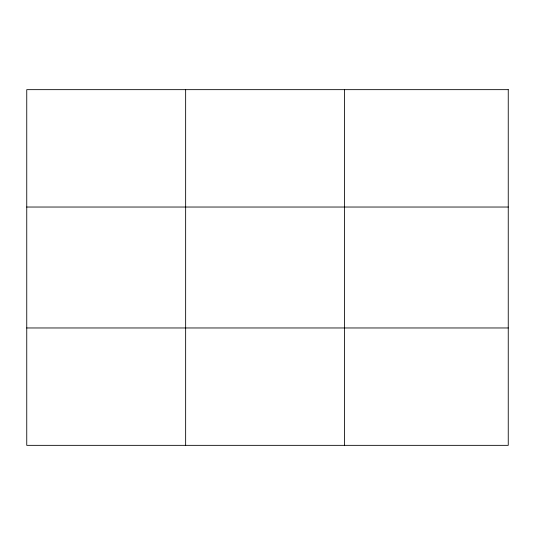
<?xml version="1.0" encoding="UTF-8"?>
<svg xmlns="http://www.w3.org/2000/svg" width="535" height="535" viewBox="0 0 535 535"><rect width="100%" height="100%" fill="white"/><g stroke="black" fill="none" stroke-linecap="round" stroke-linejoin="round"><path stroke-width="0.8" d="M185.645 89.653L185.645 445.347M344.54 89.653L344.54 445.347M26.75 207.032L508.25 207.032M26.75 327.968L508.25 327.968M508.25 89.653L508.25 445.347L26.75 445.347L26.75 89.653L508.25 89.653"/></g></svg>
